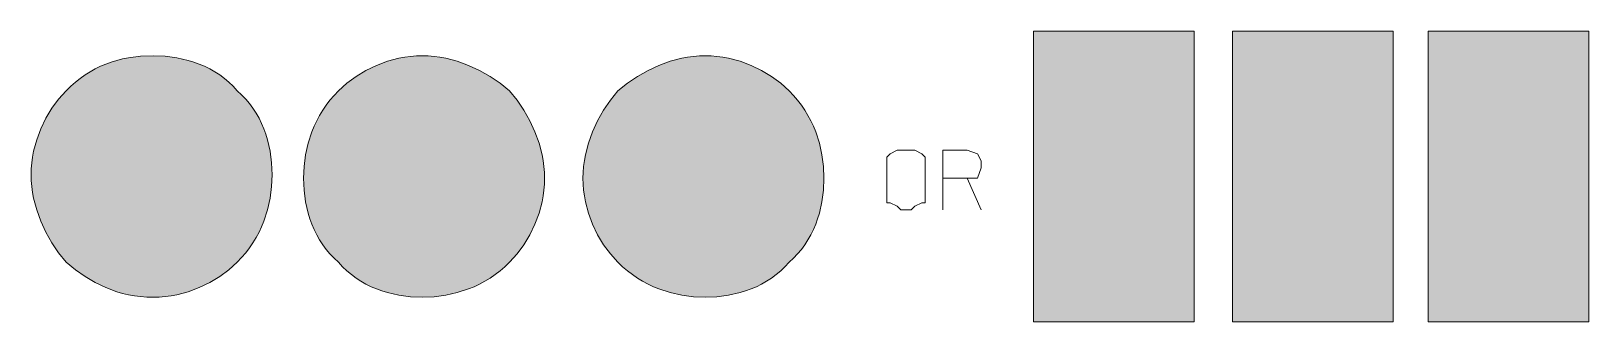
# Model space of a CAD drawing. Header units: metres. Extents: x 16 to 551, y 86 to 186.
import ezdxf

# ---------------------------------------------------------------- set-up
doc = ezdxf.new("R2010")
doc.units = ezdxf.units.M
for name, color, linetype, true_color in [('FILL_RED_FF0000', 7, 'Continuous', 0xff0000), ('FILL_WHITE_FFFFFF', 7, 'Continuous', 0xffffff), ('FILL_YELLOW_FFFF00', 7, 'Continuous', 0xffff00), ('STROKE_BLACK_000000', 7, 'Continuous', 0x000000)]:
    doc.layers.add(name, color=color, linetype=linetype, true_color=true_color)

msp = doc.modelspace()

# ---------------------------------------------------------------- hatches: boundary and pattern name
at = {"layer": 'FILL_RED_FF0000', "true_color": 0xff0000}
h = msp.add_hatch(color=7, dxfattribs=at)
h.dxf.hatch_style = 1
h.paths.add_polyline_path([(415.89, 85.92), (360.69, 85.92), (360.69, 185.52), (415.89, 185.52), (415.89, 85.92)])
h = msp.add_hatch(color=7, dxfattribs=at)
h.dxf.hatch_style = 1
h.paths.add_polyline_path([(98.92, 132.27), (98.4, 128.26), (97.51, 124.3), (96.24, 120.42), (95.46, 118.52), (94.58, 116.66), (93.6, 114.82), (92.51, 113.03), (91.32, 111.28), (90.02, 109.58), (88.61, 107.92), (87.09, 106.32), (84.23, 103.74), (81.07, 101.41), (77.66, 99.36), (74.04, 97.62), (70.25, 96.22), (66.33, 95.18), (64.34, 94.81), (62.33, 94.54), (60.31, 94.38), (58.29, 94.32), (56.07, 94.38), (53.9, 94.54), (51.79, 94.81), (49.72, 95.18), (47.71, 95.65), (45.74, 96.22), (41.94, 97.62), (38.31, 99.36), (34.83, 101.41), (31.5, 103.74), (28.29, 106.32), (25.71, 109.58), (23.38, 113.03), (21.33, 116.66), (19.59, 120.42), (18.19, 124.3), (17.15, 128.26), (16.78, 130.26), (16.51, 132.27), (16.35, 134.3), (16.29, 136.32), (16.35, 138.34), (16.51, 140.36), (16.78, 142.37), (17.15, 144.36), (18.19, 148.28), (19.59, 152.07), (21.33, 155.69), (23.38, 159.1), (25.71, 162.26), (28.29, 165.12), (29.88, 166.64), (31.5, 168.05), (33.15, 169.35), (34.83, 170.54), (36.55, 171.63), (38.31, 172.61), (40.1, 173.49), (41.94, 174.27), (43.82, 174.95), (45.74, 175.54), (47.71, 176.03), (49.72, 176.43), (53.9, 176.95), (58.29, 177.12), (62.33, 176.95), (66.33, 176.43), (70.25, 175.54), (72.16, 174.95), (74.04, 174.27), (75.87, 173.49), (77.66, 172.61), (79.4, 171.63), (81.07, 170.54), (82.68, 169.35), (84.23, 168.05), (85.7, 166.64), (87.09, 165.12), (88.61, 163.73), (90.02, 162.26), (91.32, 160.71), (92.51, 159.1), (93.6, 157.43), (94.58, 155.69), (95.46, 153.9), (96.24, 152.07), (96.92, 150.19), (97.51, 148.28), (98.4, 144.36), (98.92, 140.36), (99.09, 136.32), (98.92, 132.27)])
at = {"layer": 'FILL_WHITE_FFFFFF', "true_color": 0xffffff}
h = msp.add_hatch(color=7, dxfattribs=at)
h.dxf.hatch_style = 1
h.paths.add_polyline_path([(484.29, 185.52), (484.29, 85.92), (429.09, 85.92), (429.09, 185.52), (484.29, 185.52)])
h = msp.add_hatch(color=7, dxfattribs=at)
h.dxf.hatch_style = 1
h.paths.add_polyline_path([(192.63, 133.1), (192.47, 131.08), (192.2, 129.07), (191.83, 127.08), (190.79, 123.16), (189.39, 119.37), (187.65, 115.75), (185.6, 112.34), (183.27, 109.18), (180.69, 106.32), (179.09, 104.8), (177.43, 103.39), (175.73, 102.09), (173.98, 100.9), (172.19, 99.81), (170.35, 98.83), (168.49, 97.95), (166.59, 97.17), (162.71, 95.9), (158.75, 95.01), (154.74, 94.49), (150.69, 94.32), (146.65, 94.49), (142.65, 95.01), (138.73, 95.9), (136.82, 96.49), (134.94, 97.17), (133.11, 97.95), (131.32, 98.83), (129.58, 99.81), (127.91, 100.9), (126.3, 102.09), (124.75, 103.39), (123.28, 104.8), (121.89, 106.32), (120.37, 107.71), (118.96, 109.18), (117.66, 110.73), (116.47, 112.34), (115.38, 114.01), (114.4, 115.75), (113.52, 117.54), (112.74, 119.37), (112.06, 121.25), (111.47, 123.16), (110.58, 127.08), (110.06, 131.08), (109.89, 135.12), (110.06, 139.17), (110.58, 143.18), (111.47, 147.14), (112.74, 151.02), (113.52, 152.92), (114.4, 154.78), (115.38, 156.62), (116.47, 158.41), (117.66, 160.16), (118.96, 161.86), (120.37, 163.52), (121.89, 165.12), (124.75, 167.7), (127.91, 170.03), (131.32, 172.08), (134.94, 173.82), (138.73, 175.22), (142.65, 176.26), (144.64, 176.63), (146.65, 176.9), (148.67, 177.06), (150.69, 177.12), (152.71, 177.06), (154.74, 176.9), (156.75, 176.63), (158.75, 176.26), (162.71, 175.22), (166.59, 173.82), (170.35, 172.08), (173.98, 170.03), (177.43, 167.7), (180.69, 165.12), (183.27, 161.86), (185.6, 158.41), (187.65, 154.78), (189.39, 151.02), (190.79, 147.14), (191.83, 143.18), (192.2, 141.18), (192.47, 139.17), (192.63, 137.14), (192.69, 135.12), (192.63, 133.1)])
at = {"layer": 'FILL_YELLOW_FFFF00', "true_color": 0xffff00}
h = msp.add_hatch(color=7, dxfattribs=at)
h.dxf.hatch_style = 1
h.paths.add_polyline_path([(551.49, 185.52), (551.49, 85.92), (496.29, 85.92), (496.29, 185.52), (551.49, 185.52)])
h = msp.add_hatch(color=7, dxfattribs=at)
h.dxf.hatch_style = 1
h.paths.add_polyline_path([(288.52, 131.08), (288, 127.08), (287.11, 123.16), (286.52, 121.25), (285.84, 119.37), (285.06, 117.54), (284.18, 115.75), (283.2, 114.01), (282.11, 112.34), (280.92, 110.73), (279.62, 109.18), (278.21, 107.71), (276.69, 106.32), (275.3, 104.8), (273.83, 103.39), (272.28, 102.09), (270.67, 100.9), (269, 99.81), (267.26, 98.83), (265.47, 97.95), (263.64, 97.17), (261.76, 96.49), (259.85, 95.9), (255.93, 95.01), (251.93, 94.49), (247.89, 94.32), (243.84, 94.49), (239.83, 95.01), (235.87, 95.9), (231.99, 97.17), (230.09, 97.95), (228.23, 98.83), (226.39, 99.81), (224.6, 100.9), (222.85, 102.09), (221.15, 103.39), (219.49, 104.8), (217.89, 106.32), (215.31, 109.18), (212.98, 112.34), (210.93, 115.75), (209.19, 119.37), (207.79, 123.16), (206.75, 127.08), (206.38, 129.07), (206.11, 131.08), (205.95, 133.1), (205.89, 135.12), (205.95, 137.14), (206.11, 139.17), (206.38, 141.18), (206.75, 143.18), (207.79, 147.14), (209.19, 151.02), (210.93, 154.78), (212.98, 158.41), (215.31, 161.86), (217.89, 165.12), (221.15, 167.7), (224.6, 170.03), (228.23, 172.08), (231.99, 173.82), (235.87, 175.22), (239.83, 176.26), (241.83, 176.63), (243.84, 176.9), (245.87, 177.06), (247.89, 177.12), (249.91, 177.06), (251.93, 176.9), (253.94, 176.63), (255.93, 176.26), (259.85, 175.22), (263.64, 173.82), (267.26, 172.08), (270.67, 170.03), (273.83, 167.7), (276.69, 165.12), (278.21, 163.52), (279.62, 161.86), (280.92, 160.16), (282.11, 158.41), (283.2, 156.62), (284.18, 154.78), (285.06, 152.92), (285.84, 151.02), (287.11, 147.14), (288, 143.18), (288.52, 139.17), (288.69, 135.12), (288.52, 131.08)])

# ---------------------------------------------------------------- linework, layer by layer
at = {"layer": 'FILL_RED_FF0000', "lineweight": 0, "true_color": 0xff0000}
for points in [[(415.89, 85.92), (360.69, 85.92), (360.69, 185.52), (415.89, 185.52)], [(98.92, 132.27), (98.4, 128.26), (97.51, 124.3), (96.24, 120.42), (95.46, 118.52), (94.58, 116.66), (93.6, 114.82), (92.51, 113.03), (91.32, 111.28), (90.02, 109.58), (88.61, 107.92), (87.09, 106.32), (84.23, 103.74), (81.07, 101.41), (77.66, 99.36), (74.04, 97.62), (70.25, 96.22), (66.33, 95.18), (64.34, 94.81), (62.33, 94.54), (60.31, 94.38), (58.29, 94.32), (56.07, 94.38), (53.9, 94.54), (51.79, 94.81), (49.72, 95.18), (47.71, 95.65), (45.74, 96.22), (41.94, 97.62), (38.31, 99.36), (34.83, 101.41), (31.5, 103.74), (28.29, 106.32), (25.71, 109.58), (23.38, 113.03), (21.33, 116.66), (19.59, 120.42), (18.19, 124.3), (17.15, 128.26), (16.78, 130.26), (16.51, 132.27), (16.35, 134.3), (16.29, 136.32), (16.35, 138.34), (16.51, 140.36), (16.78, 142.37), (17.15, 144.36), (18.19, 148.28), (19.59, 152.07), (21.33, 155.69), (23.38, 159.1), (25.71, 162.26), (28.29, 165.12), (29.88, 166.64), (31.5, 168.05), (33.15, 169.35), (34.83, 170.54), (36.55, 171.63), (38.31, 172.61), (40.1, 173.49), (41.94, 174.27), (43.82, 174.95), (45.74, 175.54), (47.71, 176.03), (49.72, 176.43), (53.9, 176.95), (58.29, 177.12), (62.33, 176.95), (66.33, 176.43), (70.25, 175.54), (72.16, 174.95), (74.04, 174.27), (75.87, 173.49), (77.66, 172.61), (79.4, 171.63), (81.07, 170.54), (82.68, 169.35), (84.23, 168.05), (85.7, 166.64), (87.09, 165.12), (88.61, 163.73), (90.02, 162.26), (91.32, 160.71), (92.51, 159.1), (93.6, 157.43), (94.58, 155.69), (95.46, 153.9), (96.24, 152.07), (96.92, 150.19), (97.51, 148.28), (98.4, 144.36), (98.92, 140.36), (99.09, 136.32)]]:
    msp.add_lwpolyline(points, close=True, dxfattribs=at)
at = {"layer": 'FILL_WHITE_FFFFFF', "lineweight": 0, "true_color": 0xffffff}
for points in [[(484.29, 185.52), (484.29, 85.92), (429.09, 85.92), (429.09, 185.52)], [(192.63, 133.1), (192.47, 131.08), (192.2, 129.07), (191.83, 127.08), (190.79, 123.16), (189.39, 119.37), (187.65, 115.75), (185.6, 112.34), (183.27, 109.18), (180.69, 106.32), (179.09, 104.8), (177.43, 103.39), (175.73, 102.09), (173.98, 100.9), (172.19, 99.81), (170.35, 98.83), (168.49, 97.95), (166.59, 97.17), (162.71, 95.9), (158.75, 95.01), (154.74, 94.49), (150.69, 94.32), (146.65, 94.49), (142.65, 95.01), (138.73, 95.9), (136.82, 96.49), (134.94, 97.17), (133.11, 97.95), (131.32, 98.83), (129.58, 99.81), (127.91, 100.9), (126.3, 102.09), (124.75, 103.39), (123.28, 104.8), (121.89, 106.32), (120.37, 107.71), (118.96, 109.18), (117.66, 110.73), (116.47, 112.34), (115.38, 114.01), (114.4, 115.75), (113.52, 117.54), (112.74, 119.37), (112.06, 121.25), (111.47, 123.16), (110.58, 127.08), (110.06, 131.08), (109.89, 135.12), (110.06, 139.17), (110.58, 143.18), (111.47, 147.14), (112.74, 151.02), (113.52, 152.92), (114.4, 154.78), (115.38, 156.62), (116.47, 158.41), (117.66, 160.16), (118.96, 161.86), (120.37, 163.52), (121.89, 165.12), (124.75, 167.7), (127.91, 170.03), (131.32, 172.08), (134.94, 173.82), (138.73, 175.22), (142.65, 176.26), (144.64, 176.63), (146.65, 176.9), (148.67, 177.06), (150.69, 177.12), (152.71, 177.06), (154.74, 176.9), (156.75, 176.63), (158.75, 176.26), (162.71, 175.22), (166.59, 173.82), (170.35, 172.08), (173.98, 170.03), (177.43, 167.7), (180.69, 165.12), (183.27, 161.86), (185.6, 158.41), (187.65, 154.78), (189.39, 151.02), (190.79, 147.14), (191.83, 143.18), (192.2, 141.18), (192.47, 139.17), (192.63, 137.14), (192.69, 135.12)]]:
    msp.add_lwpolyline(points, close=True, dxfattribs=at)
at = {"layer": 'FILL_YELLOW_FFFF00', "lineweight": 0, "true_color": 0xffff00}
for points in [[(551.49, 185.52), (551.49, 85.92), (496.29, 85.92), (496.29, 185.52)], [(288.52, 131.08), (288, 127.08), (287.11, 123.16), (286.52, 121.25), (285.84, 119.37), (285.06, 117.54), (284.18, 115.75), (283.2, 114.01), (282.11, 112.34), (280.92, 110.73), (279.62, 109.18), (278.21, 107.71), (276.69, 106.32), (275.3, 104.8), (273.83, 103.39), (272.28, 102.09), (270.67, 100.9), (269, 99.81), (267.26, 98.83), (265.47, 97.95), (263.64, 97.17), (261.76, 96.49), (259.85, 95.9), (255.93, 95.01), (251.93, 94.49), (247.89, 94.32), (243.84, 94.49), (239.83, 95.01), (235.87, 95.9), (231.99, 97.17), (230.09, 97.95), (228.23, 98.83), (226.39, 99.81), (224.6, 100.9), (222.85, 102.09), (221.15, 103.39), (219.49, 104.8), (217.89, 106.32), (215.31, 109.18), (212.98, 112.34), (210.93, 115.75), (209.19, 119.37), (207.79, 123.16), (206.75, 127.08), (206.38, 129.07), (206.11, 131.08), (205.95, 133.1), (205.89, 135.12), (205.95, 137.14), (206.11, 139.17), (206.38, 141.18), (206.75, 143.18), (207.79, 147.14), (209.19, 151.02), (210.93, 154.78), (212.98, 158.41), (215.31, 161.86), (217.89, 165.12), (221.15, 167.7), (224.6, 170.03), (228.23, 172.08), (231.99, 173.82), (235.87, 175.22), (239.83, 176.26), (241.83, 176.63), (243.84, 176.9), (245.87, 177.06), (247.89, 177.12), (249.91, 177.06), (251.93, 176.9), (253.94, 176.63), (255.93, 176.26), (259.85, 175.22), (263.64, 173.82), (267.26, 172.08), (270.67, 170.03), (273.83, 167.7), (276.69, 165.12), (278.21, 163.52), (279.62, 161.86), (280.92, 160.16), (282.11, 158.41), (283.2, 156.62), (284.18, 154.78), (285.06, 152.92), (285.84, 151.02), (287.11, 147.14), (288, 143.18), (288.52, 139.17), (288.69, 135.12)]]:
    msp.add_lwpolyline(points, close=True, dxfattribs=at)
at = {"layer": 'STROKE_BLACK_000000', "lineweight": 0, "true_color": 0x000000}
for points in [[(360.69, 185.52), (415.89, 185.52), (415.89, 85.92), (360.69, 85.92), (360.69, 185.52)], [(484.29, 185.52), (429.09, 185.52), (429.09, 85.92), (484.29, 85.92), (484.29, 185.52)], [(496.29, 185.52), (551.49, 185.52), (551.49, 85.92), (496.29, 85.92), (496.29, 185.52)], [(99.09, 136.32), (98.92, 140.36), (98.4, 144.36), (97.51, 148.28), (96.92, 150.19), (96.24, 152.07), (95.46, 153.9), (94.58, 155.69), (93.6, 157.43), (92.51, 159.1), (91.32, 160.71), (90.02, 162.26), (88.61, 163.73), (87.09, 165.12), (85.7, 166.64), (84.23, 168.05), (82.68, 169.35), (81.07, 170.54), (79.4, 171.63), (77.66, 172.61), (75.87, 173.49), (74.04, 174.27), (72.16, 174.95), (70.25, 175.54), (66.33, 176.43), (62.33, 176.95), (58.29, 177.12), (53.9, 176.95), (49.72, 176.43), (47.71, 176.03), (45.74, 175.54), (43.82, 174.95), (41.94, 174.27), (40.1, 173.49), (38.31, 172.61), (36.55, 171.63), (34.83, 170.54), (33.15, 169.35), (31.5, 168.05), (29.88, 166.64), (28.29, 165.12), (25.71, 162.26), (23.38, 159.1), (21.33, 155.69), (19.59, 152.07), (18.19, 148.28), (17.15, 144.36), (16.78, 142.37), (16.51, 140.36), (16.35, 138.34), (16.29, 136.32), (16.35, 134.3), (16.51, 132.27), (16.78, 130.26), (17.15, 128.26), (18.19, 124.3), (19.59, 120.42), (21.33, 116.66), (23.38, 113.03), (25.71, 109.58), (28.29, 106.32), (31.5, 103.74), (34.83, 101.41), (38.31, 99.36), (41.94, 97.62), (45.74, 96.22), (47.71, 95.65), (49.72, 95.18), (51.79, 94.81), (53.9, 94.54), (56.07, 94.38), (58.29, 94.32), (60.31, 94.38), (62.33, 94.54), (64.34, 94.81), (66.33, 95.18), (70.25, 96.22), (74.04, 97.62), (77.66, 99.36), (81.07, 101.41), (84.23, 103.74), (87.09, 106.32), (88.61, 107.92), (90.02, 109.58), (91.32, 111.28), (92.51, 113.03), (93.6, 114.82), (94.58, 116.66), (95.46, 118.52), (96.24, 120.42), (97.51, 124.3), (98.4, 128.26), (98.92, 132.27), (99.09, 136.32)], [(192.69, 135.12), (192.63, 137.14), (192.47, 139.17), (192.2, 141.18), (191.83, 143.18), (190.79, 147.14), (189.39, 151.02), (187.65, 154.78), (185.6, 158.41), (183.27, 161.86), (180.69, 165.12), (177.43, 167.7), (173.98, 170.03), (170.35, 172.08), (166.59, 173.82), (162.71, 175.22), (158.75, 176.26), (156.75, 176.63), (154.74, 176.9), (152.71, 177.06), (150.69, 177.12), (148.67, 177.06), (146.65, 176.9), (144.64, 176.63), (142.65, 176.26), (138.73, 175.22), (134.94, 173.82), (131.32, 172.08), (127.91, 170.03), (124.75, 167.7), (121.89, 165.12), (120.37, 163.52), (118.96, 161.86), (117.66, 160.16), (116.47, 158.41), (115.38, 156.62), (114.4, 154.78), (113.52, 152.92), (112.74, 151.02), (111.47, 147.14), (110.58, 143.18), (110.06, 139.17), (109.89, 135.12), (110.06, 131.08), (110.58, 127.08), (111.47, 123.16), (112.06, 121.25), (112.74, 119.37), (113.52, 117.54), (114.4, 115.75), (115.38, 114.01), (116.47, 112.34), (117.66, 110.73), (118.96, 109.18), (120.37, 107.71), (121.89, 106.32), (123.28, 104.8), (124.75, 103.39), (126.3, 102.09), (127.91, 100.9), (129.58, 99.81), (131.32, 98.83), (133.11, 97.95), (134.94, 97.17), (136.82, 96.49), (138.73, 95.9), (142.65, 95.01), (146.65, 94.49), (150.69, 94.32), (154.74, 94.49), (158.75, 95.01), (162.71, 95.9), (166.59, 97.17), (168.49, 97.95), (170.35, 98.83), (172.19, 99.81), (173.98, 100.9), (175.73, 102.09), (177.43, 103.39), (179.09, 104.8), (180.69, 106.32), (183.27, 109.18), (185.6, 112.34), (187.65, 115.75), (189.39, 119.37), (190.79, 123.16), (191.83, 127.08), (192.2, 129.07), (192.47, 131.08), (192.63, 133.1), (192.69, 135.12)], [(288.69, 135.12), (288.52, 139.17), (288, 143.18), (287.11, 147.14), (285.84, 151.02), (285.06, 152.92), (284.18, 154.78), (283.2, 156.62), (282.11, 158.41), (280.92, 160.16), (279.62, 161.86), (278.21, 163.52), (276.69, 165.12), (273.83, 167.7), (270.67, 170.03), (267.26, 172.08), (263.64, 173.82), (259.85, 175.22), (255.93, 176.26), (253.94, 176.63), (251.93, 176.9), (249.91, 177.06), (247.89, 177.12), (245.87, 177.06), (243.84, 176.9), (241.83, 176.63), (239.83, 176.26), (235.87, 175.22), (231.99, 173.82), (228.23, 172.08), (224.6, 170.03), (221.15, 167.7), (217.89, 165.12), (215.31, 161.86), (212.98, 158.41), (210.93, 154.78), (209.19, 151.02), (207.79, 147.14), (206.75, 143.18), (206.38, 141.18), (206.11, 139.17), (205.95, 137.14), (205.89, 135.12), (205.95, 133.1), (206.11, 131.08), (206.38, 129.07), (206.75, 127.08), (207.79, 123.16), (209.19, 119.37), (210.93, 115.75), (212.98, 112.34), (215.31, 109.18), (217.89, 106.32), (219.49, 104.8), (221.15, 103.39), (222.85, 102.09), (224.6, 100.9), (226.39, 99.81), (228.23, 98.83), (230.09, 97.95), (231.99, 97.17), (235.87, 95.9), (239.83, 95.01), (243.84, 94.49), (247.89, 94.32), (251.93, 94.49), (255.93, 95.01), (259.85, 95.9), (261.76, 96.49), (263.64, 97.17), (265.47, 97.95), (267.26, 98.83), (269, 99.81), (270.67, 100.9), (272.28, 102.09), (273.83, 103.39), (275.3, 104.8), (276.69, 106.32), (278.21, 107.71), (279.62, 109.18), (280.92, 110.73), (282.11, 112.34), (283.2, 114.01), (284.18, 115.75), (285.06, 117.54), (285.84, 119.37), (286.52, 121.25), (287.11, 123.16), (288, 127.08), (288.52, 131.08), (288.69, 135.12)], [(310.29, 141.12), (310.29, 142.32), (311.49, 143.52), (313.89, 144.72), (315.09, 144.72), (318.69, 144.72), (319.89, 144.72), (322.29, 143.52), (323.49, 142.32), (323.49, 141.12)], [(329.49, 124.32), (329.49, 144.72)], [(329.49, 144.72), (337.89, 144.72)], [(337.89, 144.72), (341.49, 143.52), (342.69, 141.12), (342.69, 138.72), (341.49, 135.12), (337.89, 135.12)], [(310.29, 129.12), (310.29, 141.12)], [(323.49, 129.12), (323.49, 141.12)], [(337.89, 135.12), (329.49, 135.12)], [(337.89, 135.12), (342.69, 124.32)], [(310.29, 129.12), (310.29, 126.72), (311.49, 126.72), (313.89, 125.52), (315.09, 124.32), (318.69, 124.32), (319.89, 125.52), (322.29, 126.72), (323.49, 126.72), (323.49, 129.12)]]:
    msp.add_lwpolyline(points, dxfattribs=at)

doc.saveas('drawing.dxf')
